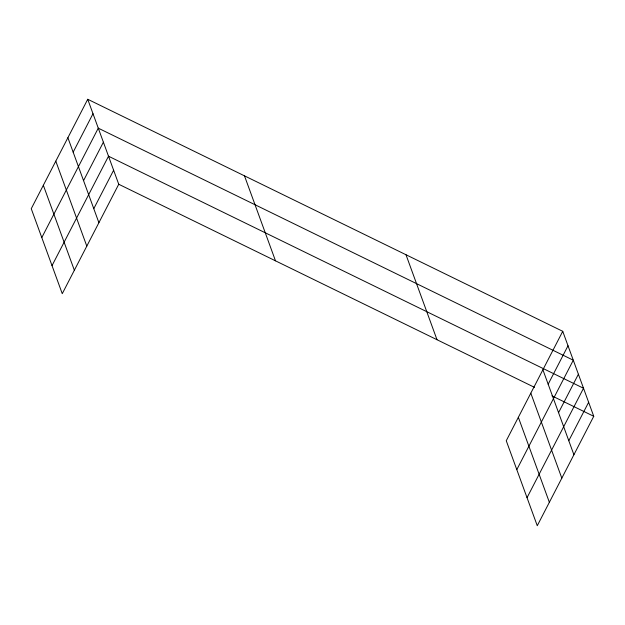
<?xml version="1.0" encoding="UTF-8"?>
<svg xmlns="http://www.w3.org/2000/svg" width="625" height="625" viewBox="0 0 625 625"><rect width="100%" height="100%" fill="white"/><g stroke="black" fill="none" stroke-linecap="round" stroke-linejoin="round"><path stroke-width="0.94" d="M87.734 99.273L31.25 208.703L62.258 293.688L118.742 184.258L87.734 99.273L562.742 331.312L593.75 416.297L537.266 525.727L506.258 440.742L562.742 331.312M73.164 152.164L93 113.719M41.789 237.602L98.273 128.164L573.289 360.203L516.805 469.641M83.547 180.633L103.391 142.188M52.023 265.641L108.508 156.211L583.516 388.25L527.039 497.68M93.781 208.68L113.625 170.234M548.172 384.203L568.016 345.758M558.562 412.672L578.398 374.227M568.789 440.719L588.633 402.273M118.742 184.258L534.531 387.367M551.945 395.875L593.75 416.297M542.898 369.758L573.906 454.734M530.812 393.18L561.82 478.164M518.352 417.32L549.359 502.297M405.992 254.742L437 339.719M244.484 175.844L275.492 260.828M67.891 137.719L98.898 222.695M55.797 161.141L86.805 246.125M43.344 185.281L74.352 270.258"/></g></svg>
